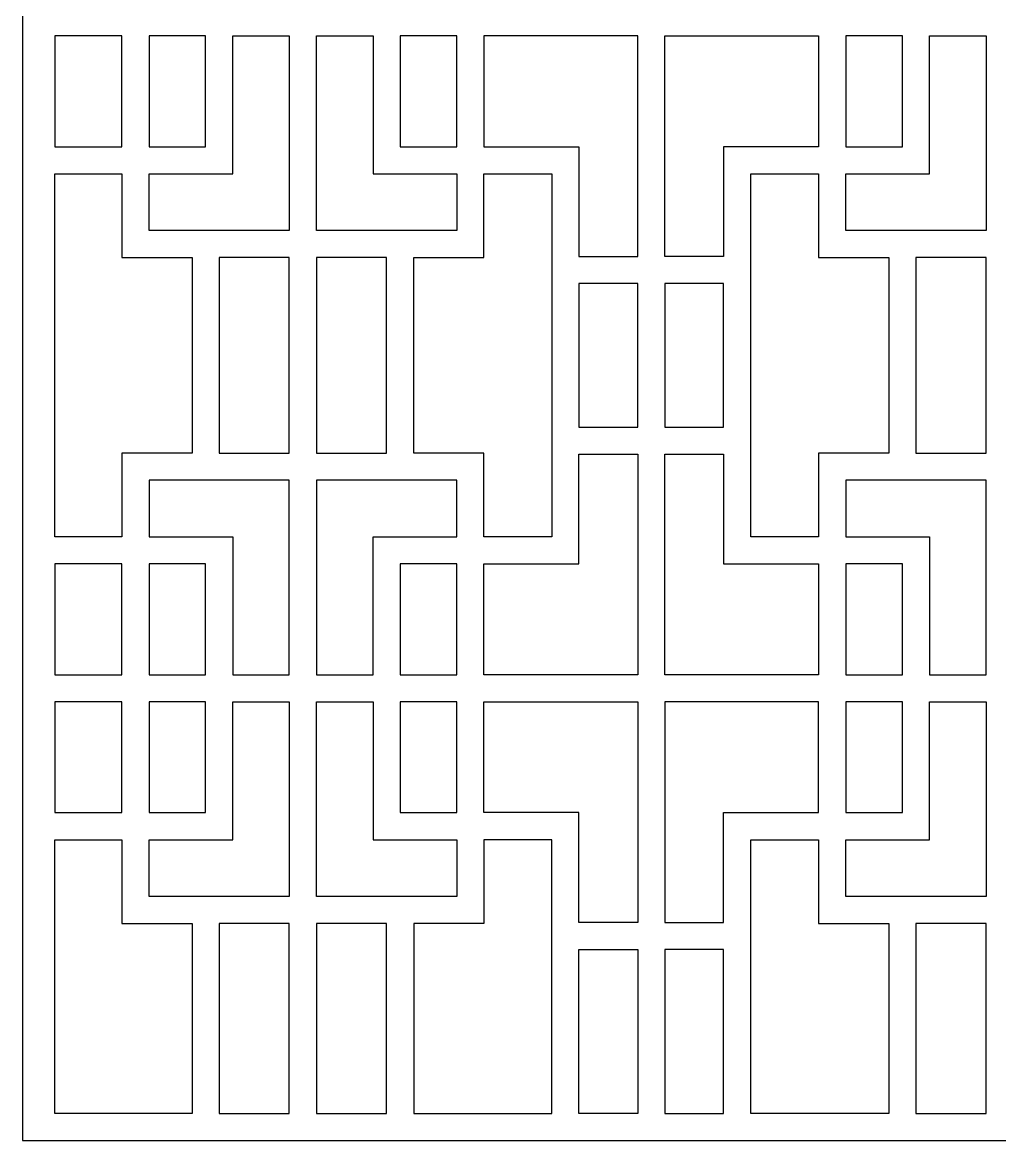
# Model space of a CAD drawing. Header units: centimetres. Extents: x 9.29 to 16.61, y -0.15 to 9.
# Drawn here: x 9.29 to 12.951, y -0.153 to 4.038 of the extents above; entities that cross this region are included whole.
import ezdxf

# ---------------------------------------------------------------- set-up
doc = ezdxf.new("R2010")
doc.units = ezdxf.units.CM
doc.header["$MEASUREMENT"] = 0
doc.layers.add('layer 1', color=7, linetype='Continuous')

msp = doc.modelspace()

# ---------------------------------------------------------------- linework, layer by layer
at = {"layer": 'layer 1', "color": 250, "lineweight": 30}
for points, knots in [([(9.28963, -0.15265), (9.28963, -0.15265), (9.28963, -0.15265), (9.28963, -0.15265), (9.28963, -0.15265), (9.28963, -0.15265), (9.28963, 9.00077), (9.28963, 9.00077), (9.28963, 9.00077), (9.28963, 9.00077), (16.61236, 9.00077), (16.61236, 9.00077), (16.61236, 9.00077), (16.61236, 9.00077), (16.61236, -0.15265), (16.61236, -0.15265), (16.61236, -0.15265), (16.61236, -0.15265), (9.28963, -0.15265), (9.28963, -0.15265), (9.28963, -0.15265), (9.28963, -0.15265), (9.28963, -0.15265), (9.28963, -0.15265)], [0, 0, 0, 0, 0.1428571, 0.1428571, 0.1428571, 0.1428571, 0.2857143, 0.2857143, 0.2857143, 0.2857143, 0.4285714, 0.4285714, 0.4285714, 0.4285714, 0.5714286, 0.5714286, 0.5714286, 0.5714286, 0.7142857, 0.7142857, 0.7142857, 0.7142857, 1, 1, 1, 1]), ([(9.41168, 3.98673), (9.41168, 3.98673), (9.66255, 3.98673), (9.66255, 3.98673), (9.66255, 3.98673), (9.66255, 3.98673), (9.66255, 3.57143), (9.66255, 3.57143), (9.66255, 3.57143), (9.66255, 3.57143), (9.41168, 3.57143), (9.41168, 3.57143), (9.41168, 3.57143), (9.41168, 3.57143), (9.41168, 3.98673), (9.41168, 3.98673)], [0, 0, 0, 0, 0.2, 0.2, 0.2, 0.2, 0.4, 0.4, 0.4, 0.4, 0.6, 0.6, 0.6, 0.6, 1, 1, 1, 1]), ([(9.76425, 3.98673), (9.76425, 3.98673), (9.97614, 3.98673), (9.97614, 3.98673), (9.97614, 3.98673), (9.97614, 3.98673), (9.97614, 3.57143), (9.97614, 3.57143), (9.97614, 3.57143), (9.97614, 3.57143), (9.76425, 3.57143), (9.76425, 3.57143), (9.76425, 3.57143), (9.76425, 3.57143), (9.76425, 3.98673), (9.76425, 3.98673), (9.76425, 3.98673), (9.76425, 3.98673), (9.76425, 3.98673), (9.76425, 3.98673)], [0, 0, 0, 0, 0.1666667, 0.1666667, 0.1666667, 0.1666667, 0.3333333, 0.3333333, 0.3333333, 0.3333333, 0.5, 0.5, 0.5, 0.5, 0.6666667, 0.6666667, 0.6666667, 0.6666667, 1, 1, 1, 1]), ([(10.07784, 3.46973), (10.07784, 3.46973), (9.76425, 3.46973), (9.76425, 3.46973), (9.76425, 3.46973), (9.76425, 3.46973), (9.76425, 3.25784), (9.76425, 3.25784), (9.76425, 3.25784), (9.76425, 3.25784), (10.28973, 3.25784), (10.28973, 3.25784), (10.28973, 3.25784), (10.28973, 3.25784), (10.28973, 3.98673), (10.28973, 3.98673), (10.28973, 3.98673), (10.28973, 3.98673), (10.07784, 3.98673), (10.07784, 3.98673), (10.07784, 3.98673), (10.07784, 3.98673), (10.07784, 3.46973), (10.07784, 3.46973)], [0, 0, 0, 0, 0.1428571, 0.1428571, 0.1428571, 0.1428571, 0.2857143, 0.2857143, 0.2857143, 0.2857143, 0.4285714, 0.4285714, 0.4285714, 0.4285714, 0.5714286, 0.5714286, 0.5714286, 0.5714286, 0.7142857, 0.7142857, 0.7142857, 0.7142857, 1, 1, 1, 1]), ([(10.9169, 3.46973), (10.9169, 3.46973), (10.60331, 3.46973), (10.60331, 3.46973), (10.60331, 3.46973), (10.60331, 3.46973), (10.60331, 3.98673), (10.60331, 3.98673), (10.60331, 3.98673), (10.60331, 3.98673), (10.39143, 3.98673), (10.39143, 3.98673), (10.39143, 3.98673), (10.39143, 3.98673), (10.39143, 3.25784), (10.39143, 3.25784), (10.39143, 3.25784), (10.39143, 3.25784), (10.9169, 3.25784), (10.9169, 3.25784), (10.9169, 3.25784), (10.9169, 3.25784), (10.9169, 3.46973), (10.9169, 3.46973), (10.9169, 3.46973), (10.9169, 3.46973), (10.9169, 3.46973), (10.9169, 3.46973)], [0, 0, 0, 0, 0.125, 0.125, 0.125, 0.125, 0.25, 0.25, 0.25, 0.25, 0.375, 0.375, 0.375, 0.375, 0.5, 0.5, 0.5, 0.5, 0.625, 0.625, 0.625, 0.625, 0.75, 0.75, 0.75, 0.75, 1, 1, 1, 1]), ([(10.70502, 3.98673), (10.70502, 3.98673), (10.9169, 3.98673), (10.9169, 3.98673), (10.9169, 3.98673), (10.9169, 3.98673), (10.9169, 3.57143), (10.9169, 3.57143), (10.9169, 3.57143), (10.9169, 3.57143), (10.70502, 3.57143), (10.70502, 3.57143), (10.70502, 3.57143), (10.70502, 3.57143), (10.70502, 3.98673), (10.70502, 3.98673), (10.70502, 3.98673), (10.70502, 3.98673), (10.70502, 3.98673), (10.70502, 3.98673)], [0, 0, 0, 0, 0.1666667, 0.1666667, 0.1666667, 0.1666667, 0.3333333, 0.3333333, 0.3333333, 0.3333333, 0.5, 0.5, 0.5, 0.5, 0.6666667, 0.6666667, 0.6666667, 0.6666667, 1, 1, 1, 1]), ([(11.59493, 3.16038), (11.59493, 3.16038), (11.37457, 3.16038), (11.37457, 3.16038), (11.37457, 3.16038), (11.37457, 3.16038), (11.37457, 3.57143), (11.37457, 3.57143), (11.37457, 3.57143), (11.37457, 3.57143), (11.01861, 3.57143), (11.01861, 3.57143), (11.01861, 3.57143), (11.01861, 3.57143), (11.01861, 3.98673), (11.01861, 3.98673), (11.01861, 3.98673), (11.01861, 3.98673), (11.59493, 3.98673), (11.59493, 3.98673), (11.59493, 3.98673), (11.59493, 3.98673), (11.59493, 3.16038), (11.59493, 3.16038), (11.59493, 3.16038), (11.59493, 3.16038), (11.59493, 3.16038), (11.59493, 3.16038)], [0, 0, 0, 0, 0.125, 0.125, 0.125, 0.125, 0.25, 0.25, 0.25, 0.25, 0.375, 0.375, 0.375, 0.375, 0.5, 0.5, 0.5, 0.5, 0.625, 0.625, 0.625, 0.625, 0.75, 0.75, 0.75, 0.75, 1, 1, 1, 1]), ([(11.69664, 3.98673), (11.69664, 3.98673), (11.69664, 3.16038), (11.69664, 3.16038), (11.69664, 3.16038), (11.69664, 3.16038), (11.917, 3.16038), (11.917, 3.16038), (11.917, 3.16038), (11.917, 3.16038), (11.917, 3.57143), (11.917, 3.57143), (11.917, 3.57143), (11.917, 3.57143), (12.27297, 3.57143), (12.27297, 3.57143), (12.27297, 3.57143), (12.27297, 3.57143), (12.27297, 3.98673), (12.27297, 3.98673), (12.27297, 3.98673), (12.27297, 3.98673), (11.69664, 3.98673), (11.69664, 3.98673), (11.69664, 3.98673), (11.69664, 3.98673), (11.69664, 3.98673), (11.69664, 3.98673)], [0, 0, 0, 0, 0.125, 0.125, 0.125, 0.125, 0.25, 0.25, 0.25, 0.25, 0.375, 0.375, 0.375, 0.375, 0.5, 0.5, 0.5, 0.5, 0.625, 0.625, 0.625, 0.625, 0.75, 0.75, 0.75, 0.75, 1, 1, 1, 1]), ([(12.37467, 3.98673), (12.37467, 3.98673), (12.58656, 3.98673), (12.58656, 3.98673), (12.58656, 3.98673), (12.58656, 3.98673), (12.58656, 3.57143), (12.58656, 3.57143), (12.58656, 3.57143), (12.58656, 3.57143), (12.37467, 3.57143), (12.37467, 3.57143), (12.37467, 3.57143), (12.37467, 3.57143), (12.37467, 3.98673), (12.37467, 3.98673), (12.37467, 3.98673), (12.37467, 3.98673), (12.37467, 3.98673), (12.37467, 3.98673)], [0, 0, 0, 0, 0.1666667, 0.1666667, 0.1666667, 0.1666667, 0.3333333, 0.3333333, 0.3333333, 0.3333333, 0.5, 0.5, 0.5, 0.5, 0.6666667, 0.6666667, 0.6666667, 0.6666667, 1, 1, 1, 1]), ([(12.68826, 3.46973), (12.68826, 3.46973), (12.37467, 3.46973), (12.37467, 3.46973), (12.37467, 3.46973), (12.37467, 3.46973), (12.37467, 3.25784), (12.37467, 3.25784), (12.37467, 3.25784), (12.37467, 3.25784), (12.90014, 3.25784), (12.90014, 3.25784), (12.90014, 3.25784), (12.90014, 3.25784), (12.90014, 3.98673), (12.90014, 3.98673), (12.90014, 3.98673), (12.90014, 3.98673), (12.68826, 3.98673), (12.68826, 3.98673), (12.68826, 3.98673), (12.68826, 3.98673), (12.68826, 3.46973), (12.68826, 3.46973), (12.68826, 3.46973), (12.68826, 3.46973), (12.68826, 3.46973), (12.68826, 3.46973)], [0, 0, 0, 0, 0.125, 0.125, 0.125, 0.125, 0.25, 0.25, 0.25, 0.25, 0.375, 0.375, 0.375, 0.375, 0.5, 0.5, 0.5, 0.5, 0.625, 0.625, 0.625, 0.625, 0.75, 0.75, 0.75, 0.75, 1, 1, 1, 1]), ([(9.66255, 3.46973), (9.66255, 3.46973), (9.41168, 3.46973), (9.41168, 3.46973), (9.41168, 3.46973), (9.41168, 3.46973), (9.41168, 2.11028), (9.41168, 2.11028), (9.41168, 2.11028), (9.41168, 2.11028), (9.66255, 2.11028), (9.66255, 2.11028), (9.66255, 2.11028), (9.66255, 2.11028), (9.66255, 2.42387), (9.66255, 2.42387), (9.66255, 2.42387), (9.66255, 2.42387), (9.92528, 2.42387), (9.92528, 2.42387), (9.92528, 2.42387), (9.92528, 2.42387), (9.92528, 3.15614), (9.92528, 3.15614), (9.92528, 3.15614), (9.92528, 3.15614), (9.66255, 3.15614), (9.66255, 3.15614), (9.66255, 3.15614), (9.66255, 3.15614), (9.66255, 3.46973), (9.66255, 3.46973)], [0, 0, 0, 0, 0.1111111, 0.1111111, 0.1111111, 0.1111111, 0.2222222, 0.2222222, 0.2222222, 0.2222222, 0.3333333, 0.3333333, 0.3333333, 0.3333333, 0.4444444, 0.4444444, 0.4444444, 0.4444444, 0.5555556, 0.5555556, 0.5555556, 0.5555556, 0.6666667, 0.6666667, 0.6666667, 0.6666667, 0.7777778, 0.7777778, 0.7777778, 0.7777778, 1, 1, 1, 1]), ([(11.01861, 3.15614), (11.01861, 3.15614), (10.75587, 3.15614), (10.75587, 3.15614), (10.75587, 3.15614), (10.75587, 3.15614), (10.75587, 2.42387), (10.75587, 2.42387), (10.75587, 2.42387), (10.75587, 2.42387), (11.01861, 2.42387), (11.01861, 2.42387), (11.01861, 2.42387), (11.01861, 2.42387), (11.01861, 2.11028), (11.01861, 2.11028), (11.01861, 2.11028), (11.01861, 2.11028), (11.27287, 2.11028), (11.27287, 2.11028), (11.27287, 2.11028), (11.27287, 2.11028), (11.27287, 3.46973), (11.27287, 3.46973), (11.27287, 3.46973), (11.27287, 3.46973), (11.01861, 3.46973), (11.01861, 3.46973), (11.01861, 3.46973), (11.01861, 3.46973), (11.01861, 3.15614), (11.01861, 3.15614)], [0, 0, 0, 0, 0.1111111, 0.1111111, 0.1111111, 0.1111111, 0.2222222, 0.2222222, 0.2222222, 0.2222222, 0.3333333, 0.3333333, 0.3333333, 0.3333333, 0.4444444, 0.4444444, 0.4444444, 0.4444444, 0.5555556, 0.5555556, 0.5555556, 0.5555556, 0.6666667, 0.6666667, 0.6666667, 0.6666667, 0.7777778, 0.7777778, 0.7777778, 0.7777778, 1, 1, 1, 1]), ([(12.0187, 3.46973), (12.0187, 3.46973), (12.0187, 2.11028), (12.0187, 2.11028), (12.0187, 2.11028), (12.0187, 2.11028), (12.27297, 2.11028), (12.27297, 2.11028), (12.27297, 2.11028), (12.27297, 2.11028), (12.27297, 2.42387), (12.27297, 2.42387), (12.27297, 2.42387), (12.27297, 2.42387), (12.5357, 2.42387), (12.5357, 2.42387), (12.5357, 2.42387), (12.5357, 2.42387), (12.5357, 3.15614), (12.5357, 3.15614), (12.5357, 3.15614), (12.5357, 3.15614), (12.27297, 3.15614), (12.27297, 3.15614), (12.27297, 3.15614), (12.27297, 3.15614), (12.27297, 3.46973), (12.27297, 3.46973), (12.27297, 3.46973), (12.27297, 3.46973), (12.0187, 3.46973), (12.0187, 3.46973), (12.0187, 3.46973), (12.0187, 3.46973), (12.0187, 3.46973), (12.0187, 3.46973)], [0, 0, 0, 0, 0.1, 0.1, 0.1, 0.1, 0.2, 0.2, 0.2, 0.2, 0.3, 0.3, 0.3, 0.3, 0.4, 0.4, 0.4, 0.4, 0.5, 0.5, 0.5, 0.5, 0.6, 0.6, 0.6, 0.6, 0.7, 0.7, 0.7, 0.7, 0.8, 0.8, 0.8, 0.8, 1, 1, 1, 1]), ([(10.02699, 3.15614), (10.02699, 3.15614), (10.28973, 3.15614), (10.28973, 3.15614), (10.28973, 3.15614), (10.28973, 3.15614), (10.28973, 2.42387), (10.28973, 2.42387), (10.28973, 2.42387), (10.28973, 2.42387), (10.02699, 2.42387), (10.02699, 2.42387), (10.02699, 2.42387), (10.02699, 2.42387), (10.02699, 3.15614), (10.02699, 3.15614)], [0, 0, 0, 0, 0.2, 0.2, 0.2, 0.2, 0.4, 0.4, 0.4, 0.4, 0.6, 0.6, 0.6, 0.6, 1, 1, 1, 1]), ([(10.39143, 3.15614), (10.39143, 3.15614), (10.65417, 3.15614), (10.65417, 3.15614), (10.65417, 3.15614), (10.65417, 3.15614), (10.65417, 2.42387), (10.65417, 2.42387), (10.65417, 2.42387), (10.65417, 2.42387), (10.39143, 2.42387), (10.39143, 2.42387), (10.39143, 2.42387), (10.39143, 2.42387), (10.39143, 3.15614), (10.39143, 3.15614), (10.39143, 3.15614), (10.39143, 3.15614), (10.39143, 3.15614), (10.39143, 3.15614)], [0, 0, 0, 0, 0.1666667, 0.1666667, 0.1666667, 0.1666667, 0.3333333, 0.3333333, 0.3333333, 0.3333333, 0.5, 0.5, 0.5, 0.5, 0.6666667, 0.6666667, 0.6666667, 0.6666667, 1, 1, 1, 1]), ([(12.63741, 3.15614), (12.63741, 3.15614), (12.90014, 3.15614), (12.90014, 3.15614), (12.90014, 3.15614), (12.90014, 3.15614), (12.90014, 2.42387), (12.90014, 2.42387), (12.90014, 2.42387), (12.90014, 2.42387), (12.63741, 2.42387), (12.63741, 2.42387), (12.63741, 2.42387), (12.63741, 2.42387), (12.63741, 3.15614), (12.63741, 3.15614), (12.63741, 3.15614), (12.63741, 3.15614), (12.63741, 3.15614), (12.63741, 3.15614)], [0, 0, 0, 0, 0.1666667, 0.1666667, 0.1666667, 0.1666667, 0.3333333, 0.3333333, 0.3333333, 0.3333333, 0.5, 0.5, 0.5, 0.5, 0.6666667, 0.6666667, 0.6666667, 0.6666667, 1, 1, 1, 1]), ([(11.37457, 3.05867), (11.37457, 3.05867), (11.59493, 3.05867), (11.59493, 3.05867), (11.59493, 3.05867), (11.59493, 3.05867), (11.59493, 2.52133), (11.59493, 2.52133), (11.59493, 2.52133), (11.59493, 2.52133), (11.37457, 2.52133), (11.37457, 2.52133), (11.37457, 2.52133), (11.37457, 2.52133), (11.37457, 3.05867), (11.37457, 3.05867)], [0, 0, 0, 0, 0.2, 0.2, 0.2, 0.2, 0.4, 0.4, 0.4, 0.4, 0.6, 0.6, 0.6, 0.6, 1, 1, 1, 1]), ([(11.69664, 3.05867), (11.69664, 3.05867), (11.917, 3.05867), (11.917, 3.05867), (11.917, 3.05867), (11.917, 3.05867), (11.917, 2.52133), (11.917, 2.52133), (11.917, 2.52133), (11.917, 2.52133), (11.69664, 2.52133), (11.69664, 2.52133), (11.69664, 2.52133), (11.69664, 2.52133), (11.69664, 3.05867), (11.69664, 3.05867), (11.69664, 3.05867), (11.69664, 3.05867), (11.69664, 3.05867), (11.69664, 3.05867)], [0, 0, 0, 0, 0.1666667, 0.1666667, 0.1666667, 0.1666667, 0.3333333, 0.3333333, 0.3333333, 0.3333333, 0.5, 0.5, 0.5, 0.5, 0.6666667, 0.6666667, 0.6666667, 0.6666667, 1, 1, 1, 1]), ([(11.01861, 1.59328), (11.01861, 1.59328), (11.59493, 1.59328), (11.59493, 1.59328), (11.59493, 1.59328), (11.59493, 1.59328), (11.59493, 2.41963), (11.59493, 2.41963), (11.59493, 2.41963), (11.59493, 2.41963), (11.37457, 2.41963), (11.37457, 2.41963), (11.37457, 2.41963), (11.37457, 2.41963), (11.37457, 2.00857), (11.37457, 2.00857), (11.37457, 2.00857), (11.37457, 2.00857), (11.01861, 2.00857), (11.01861, 2.00857), (11.01861, 2.00857), (11.01861, 2.00857), (11.01861, 1.59328), (11.01861, 1.59328)], [0, 0, 0, 0, 0.1428571, 0.1428571, 0.1428571, 0.1428571, 0.2857143, 0.2857143, 0.2857143, 0.2857143, 0.4285714, 0.4285714, 0.4285714, 0.4285714, 0.5714286, 0.5714286, 0.5714286, 0.5714286, 0.7142857, 0.7142857, 0.7142857, 0.7142857, 1, 1, 1, 1]), ([(11.69664, 2.41963), (11.69664, 2.41963), (11.69664, 1.59328), (11.69664, 1.59328), (11.69664, 1.59328), (11.69664, 1.59328), (12.27297, 1.59328), (12.27297, 1.59328), (12.27297, 1.59328), (12.27297, 1.59328), (12.27297, 2.00857), (12.27297, 2.00857), (12.27297, 2.00857), (12.27297, 2.00857), (11.917, 2.00857), (11.917, 2.00857), (11.917, 2.00857), (11.917, 2.00857), (11.917, 2.41963), (11.917, 2.41963), (11.917, 2.41963), (11.917, 2.41963), (11.69664, 2.41963), (11.69664, 2.41963), (11.69664, 2.41963), (11.69664, 2.41963), (11.69664, 2.41963), (11.69664, 2.41963)], [0, 0, 0, 0, 0.125, 0.125, 0.125, 0.125, 0.25, 0.25, 0.25, 0.25, 0.375, 0.375, 0.375, 0.375, 0.5, 0.5, 0.5, 0.5, 0.625, 0.625, 0.625, 0.625, 0.75, 0.75, 0.75, 0.75, 1, 1, 1, 1]), ([(10.07784, 2.11028), (10.07784, 2.11028), (9.76425, 2.11028), (9.76425, 2.11028), (9.76425, 2.11028), (9.76425, 2.11028), (9.76425, 2.32216), (9.76425, 2.32216), (9.76425, 2.32216), (9.76425, 2.32216), (10.28973, 2.32216), (10.28973, 2.32216), (10.28973, 2.32216), (10.28973, 2.32216), (10.28973, 1.59328), (10.28973, 1.59328), (10.28973, 1.59328), (10.28973, 1.59328), (10.07784, 1.59328), (10.07784, 1.59328), (10.07784, 1.59328), (10.07784, 1.59328), (10.07784, 2.11028), (10.07784, 2.11028)], [0, 0, 0, 0, 0.1428571, 0.1428571, 0.1428571, 0.1428571, 0.2857143, 0.2857143, 0.2857143, 0.2857143, 0.4285714, 0.4285714, 0.4285714, 0.4285714, 0.5714286, 0.5714286, 0.5714286, 0.5714286, 0.7142857, 0.7142857, 0.7142857, 0.7142857, 1, 1, 1, 1]), ([(10.9169, 2.11028), (10.9169, 2.11028), (10.60331, 2.11028), (10.60331, 2.11028), (10.60331, 2.11028), (10.60331, 2.11028), (10.60331, 1.59328), (10.60331, 1.59328), (10.60331, 1.59328), (10.60331, 1.59328), (10.39143, 1.59328), (10.39143, 1.59328), (10.39143, 1.59328), (10.39143, 1.59328), (10.39143, 2.32216), (10.39143, 2.32216), (10.39143, 2.32216), (10.39143, 2.32216), (10.9169, 2.32216), (10.9169, 2.32216), (10.9169, 2.32216), (10.9169, 2.32216), (10.9169, 2.11028), (10.9169, 2.11028), (10.9169, 2.11028), (10.9169, 2.11028), (10.9169, 2.11028), (10.9169, 2.11028)], [0, 0, 0, 0, 0.125, 0.125, 0.125, 0.125, 0.25, 0.25, 0.25, 0.25, 0.375, 0.375, 0.375, 0.375, 0.5, 0.5, 0.5, 0.5, 0.625, 0.625, 0.625, 0.625, 0.75, 0.75, 0.75, 0.75, 1, 1, 1, 1]), ([(12.68826, 2.11028), (12.68826, 2.11028), (12.37467, 2.11028), (12.37467, 2.11028), (12.37467, 2.11028), (12.37467, 2.11028), (12.37467, 2.32216), (12.37467, 2.32216), (12.37467, 2.32216), (12.37467, 2.32216), (12.90014, 2.32216), (12.90014, 2.32216), (12.90014, 2.32216), (12.90014, 2.32216), (12.90014, 1.59328), (12.90014, 1.59328), (12.90014, 1.59328), (12.90014, 1.59328), (12.68826, 1.59328), (12.68826, 1.59328), (12.68826, 1.59328), (12.68826, 1.59328), (12.68826, 2.11028), (12.68826, 2.11028), (12.68826, 2.11028), (12.68826, 2.11028), (12.68826, 2.11028), (12.68826, 2.11028)], [0, 0, 0, 0, 0.125, 0.125, 0.125, 0.125, 0.25, 0.25, 0.25, 0.25, 0.375, 0.375, 0.375, 0.375, 0.5, 0.5, 0.5, 0.5, 0.625, 0.625, 0.625, 0.625, 0.75, 0.75, 0.75, 0.75, 1, 1, 1, 1]), ([(9.41168, 2.00857), (9.41168, 2.00857), (9.66255, 2.00857), (9.66255, 2.00857), (9.66255, 2.00857), (9.66255, 2.00857), (9.66255, 1.59328), (9.66255, 1.59328), (9.66255, 1.59328), (9.66255, 1.59328), (9.41168, 1.59328), (9.41168, 1.59328), (9.41168, 1.59328), (9.41168, 1.59328), (9.41168, 2.00857), (9.41168, 2.00857), (9.41168, 2.00857), (9.41168, 2.00857), (9.41168, 2.00857), (9.41168, 2.00857)], [0, 0, 0, 0, 0.1666667, 0.1666667, 0.1666667, 0.1666667, 0.3333333, 0.3333333, 0.3333333, 0.3333333, 0.5, 0.5, 0.5, 0.5, 0.6666667, 0.6666667, 0.6666667, 0.6666667, 1, 1, 1, 1]), ([(9.76425, 2.00857), (9.76425, 2.00857), (9.97614, 2.00857), (9.97614, 2.00857), (9.97614, 2.00857), (9.97614, 2.00857), (9.97614, 1.59328), (9.97614, 1.59328), (9.97614, 1.59328), (9.97614, 1.59328), (9.76425, 1.59328), (9.76425, 1.59328), (9.76425, 1.59328), (9.76425, 1.59328), (9.76425, 2.00857), (9.76425, 2.00857), (9.76425, 2.00857), (9.76425, 2.00857), (9.76425, 2.00857), (9.76425, 2.00857)], [0, 0, 0, 0, 0.1666667, 0.1666667, 0.1666667, 0.1666667, 0.3333333, 0.3333333, 0.3333333, 0.3333333, 0.5, 0.5, 0.5, 0.5, 0.6666667, 0.6666667, 0.6666667, 0.6666667, 1, 1, 1, 1]), ([(10.70502, 2.00857), (10.70502, 2.00857), (10.9169, 2.00857), (10.9169, 2.00857), (10.9169, 2.00857), (10.9169, 2.00857), (10.9169, 1.59328), (10.9169, 1.59328), (10.9169, 1.59328), (10.9169, 1.59328), (10.70502, 1.59328), (10.70502, 1.59328), (10.70502, 1.59328), (10.70502, 1.59328), (10.70502, 2.00857), (10.70502, 2.00857), (10.70502, 2.00857), (10.70502, 2.00857), (10.70502, 2.00857), (10.70502, 2.00857)], [0, 0, 0, 0, 0.1666667, 0.1666667, 0.1666667, 0.1666667, 0.3333333, 0.3333333, 0.3333333, 0.3333333, 0.5, 0.5, 0.5, 0.5, 0.6666667, 0.6666667, 0.6666667, 0.6666667, 1, 1, 1, 1]), ([(12.37467, 2.00857), (12.37467, 2.00857), (12.58656, 2.00857), (12.58656, 2.00857), (12.58656, 2.00857), (12.58656, 2.00857), (12.58656, 1.59328), (12.58656, 1.59328), (12.58656, 1.59328), (12.58656, 1.59328), (12.37467, 1.59328), (12.37467, 1.59328), (12.37467, 1.59328), (12.37467, 1.59328), (12.37467, 2.00857), (12.37467, 2.00857), (12.37467, 2.00857), (12.37467, 2.00857), (12.37467, 2.00857), (12.37467, 2.00857)], [0, 0, 0, 0, 0.1666667, 0.1666667, 0.1666667, 0.1666667, 0.3333333, 0.3333333, 0.3333333, 0.3333333, 0.5, 0.5, 0.5, 0.5, 0.6666667, 0.6666667, 0.6666667, 0.6666667, 1, 1, 1, 1]), ([(9.41168, 1.49157), (9.41168, 1.49157), (9.66255, 1.49157), (9.66255, 1.49157), (9.66255, 1.49157), (9.66255, 1.49157), (9.66255, 1.07628), (9.66255, 1.07628), (9.66255, 1.07628), (9.66255, 1.07628), (9.41168, 1.07628), (9.41168, 1.07628), (9.41168, 1.07628), (9.41168, 1.07628), (9.41168, 1.49157), (9.41168, 1.49157), (9.41168, 1.49157), (9.41168, 1.49157), (9.41168, 1.49157), (9.41168, 1.49157)], [0, 0, 0, 0, 0.1666667, 0.1666667, 0.1666667, 0.1666667, 0.3333333, 0.3333333, 0.3333333, 0.3333333, 0.5, 0.5, 0.5, 0.5, 0.6666667, 0.6666667, 0.6666667, 0.6666667, 1, 1, 1, 1]), ([(9.76425, 1.49157), (9.76425, 1.49157), (9.97614, 1.49157), (9.97614, 1.49157), (9.97614, 1.49157), (9.97614, 1.49157), (9.97614, 1.07628), (9.97614, 1.07628), (9.97614, 1.07628), (9.97614, 1.07628), (9.76425, 1.07628), (9.76425, 1.07628), (9.76425, 1.07628), (9.76425, 1.07628), (9.76425, 1.49157), (9.76425, 1.49157), (9.76425, 1.49157), (9.76425, 1.49157), (9.76425, 1.49157), (9.76425, 1.49157)], [0, 0, 0, 0, 0.1666667, 0.1666667, 0.1666667, 0.1666667, 0.3333333, 0.3333333, 0.3333333, 0.3333333, 0.5, 0.5, 0.5, 0.5, 0.6666667, 0.6666667, 0.6666667, 0.6666667, 1, 1, 1, 1]), ([(10.07784, 0.97457), (10.07784, 0.97457), (9.76425, 0.97457), (9.76425, 0.97457), (9.76425, 0.97457), (9.76425, 0.97457), (9.76425, 0.76269), (9.76425, 0.76269), (9.76425, 0.76269), (9.76425, 0.76269), (10.28973, 0.76269), (10.28973, 0.76269), (10.28973, 0.76269), (10.28973, 0.76269), (10.28973, 1.49157), (10.28973, 1.49157), (10.28973, 1.49157), (10.28973, 1.49157), (10.07784, 1.49157), (10.07784, 1.49157), (10.07784, 1.49157), (10.07784, 1.49157), (10.07784, 0.97457), (10.07784, 0.97457), (10.07784, 0.97457), (10.07784, 0.97457), (10.07784, 0.97457), (10.07784, 0.97457)], [0, 0, 0, 0, 0.125, 0.125, 0.125, 0.125, 0.25, 0.25, 0.25, 0.25, 0.375, 0.375, 0.375, 0.375, 0.5, 0.5, 0.5, 0.5, 0.625, 0.625, 0.625, 0.625, 0.75, 0.75, 0.75, 0.75, 1, 1, 1, 1]), ([(10.9169, 0.97457), (10.9169, 0.97457), (10.60331, 0.97457), (10.60331, 0.97457), (10.60331, 0.97457), (10.60331, 0.97457), (10.60331, 1.49157), (10.60331, 1.49157), (10.60331, 1.49157), (10.60331, 1.49157), (10.39143, 1.49157), (10.39143, 1.49157), (10.39143, 1.49157), (10.39143, 1.49157), (10.39143, 0.76269), (10.39143, 0.76269), (10.39143, 0.76269), (10.39143, 0.76269), (10.9169, 0.76269), (10.9169, 0.76269), (10.9169, 0.76269), (10.9169, 0.76269), (10.9169, 0.97457), (10.9169, 0.97457), (10.9169, 0.97457), (10.9169, 0.97457), (10.9169, 0.97457), (10.9169, 0.97457)], [0, 0, 0, 0, 0.125, 0.125, 0.125, 0.125, 0.25, 0.25, 0.25, 0.25, 0.375, 0.375, 0.375, 0.375, 0.5, 0.5, 0.5, 0.5, 0.625, 0.625, 0.625, 0.625, 0.75, 0.75, 0.75, 0.75, 1, 1, 1, 1]), ([(10.70502, 1.49157), (10.70502, 1.49157), (10.9169, 1.49157), (10.9169, 1.49157), (10.9169, 1.49157), (10.9169, 1.49157), (10.9169, 1.07628), (10.9169, 1.07628), (10.9169, 1.07628), (10.9169, 1.07628), (10.70502, 1.07628), (10.70502, 1.07628), (10.70502, 1.07628), (10.70502, 1.07628), (10.70502, 1.49157), (10.70502, 1.49157), (10.70502, 1.49157), (10.70502, 1.49157), (10.70502, 1.49157), (10.70502, 1.49157)], [0, 0, 0, 0, 0.1666667, 0.1666667, 0.1666667, 0.1666667, 0.3333333, 0.3333333, 0.3333333, 0.3333333, 0.5, 0.5, 0.5, 0.5, 0.6666667, 0.6666667, 0.6666667, 0.6666667, 1, 1, 1, 1]), ([(11.37457, 0.66522), (11.37457, 0.66522), (11.59493, 0.66522), (11.59493, 0.66522), (11.59493, 0.66522), (11.59493, 0.66522), (11.59493, 1.49157), (11.59493, 1.49157), (11.59493, 1.49157), (11.59493, 1.49157), (11.01861, 1.49157), (11.01861, 1.49157), (11.01861, 1.49157), (11.01861, 1.49157), (11.01861, 1.07628), (11.01861, 1.07628), (11.01861, 1.07628), (11.01861, 1.07628), (11.37457, 1.07628), (11.37457, 1.07628), (11.37457, 1.07628), (11.37457, 1.07628), (11.37457, 0.66522), (11.37457, 0.66522), (11.37457, 0.66522), (11.37457, 0.66522), (11.37457, 0.66522), (11.37457, 0.66522)], [0, 0, 0, 0, 0.125, 0.125, 0.125, 0.125, 0.25, 0.25, 0.25, 0.25, 0.375, 0.375, 0.375, 0.375, 0.5, 0.5, 0.5, 0.5, 0.625, 0.625, 0.625, 0.625, 0.75, 0.75, 0.75, 0.75, 1, 1, 1, 1]), ([(11.917, 0.66522), (11.917, 0.66522), (11.69664, 0.66522), (11.69664, 0.66522), (11.69664, 0.66522), (11.69664, 0.66522), (11.69664, 1.49157), (11.69664, 1.49157), (11.69664, 1.49157), (11.69664, 1.49157), (12.27297, 1.49157), (12.27297, 1.49157), (12.27297, 1.49157), (12.27297, 1.49157), (12.27297, 1.07628), (12.27297, 1.07628), (12.27297, 1.07628), (12.27297, 1.07628), (11.917, 1.07628), (11.917, 1.07628), (11.917, 1.07628), (11.917, 1.07628), (11.917, 0.66522), (11.917, 0.66522), (11.917, 0.66522), (11.917, 0.66522), (11.917, 0.66522), (11.917, 0.66522)], [0, 0, 0, 0, 0.125, 0.125, 0.125, 0.125, 0.25, 0.25, 0.25, 0.25, 0.375, 0.375, 0.375, 0.375, 0.5, 0.5, 0.5, 0.5, 0.625, 0.625, 0.625, 0.625, 0.75, 0.75, 0.75, 0.75, 1, 1, 1, 1]), ([(12.37467, 1.49157), (12.37467, 1.49157), (12.58656, 1.49157), (12.58656, 1.49157), (12.58656, 1.49157), (12.58656, 1.49157), (12.58656, 1.07628), (12.58656, 1.07628), (12.58656, 1.07628), (12.58656, 1.07628), (12.37467, 1.07628), (12.37467, 1.07628), (12.37467, 1.07628), (12.37467, 1.07628), (12.37467, 1.49157), (12.37467, 1.49157), (12.37467, 1.49157), (12.37467, 1.49157), (12.37467, 1.49157), (12.37467, 1.49157)], [0, 0, 0, 0, 0.1666667, 0.1666667, 0.1666667, 0.1666667, 0.3333333, 0.3333333, 0.3333333, 0.3333333, 0.5, 0.5, 0.5, 0.5, 0.6666667, 0.6666667, 0.6666667, 0.6666667, 1, 1, 1, 1]), ([(12.68826, 0.97457), (12.68826, 0.97457), (12.37467, 0.97457), (12.37467, 0.97457), (12.37467, 0.97457), (12.37467, 0.97457), (12.37467, 0.76269), (12.37467, 0.76269), (12.37467, 0.76269), (12.37467, 0.76269), (12.90014, 0.76269), (12.90014, 0.76269), (12.90014, 0.76269), (12.90014, 0.76269), (12.90014, 1.49157), (12.90014, 1.49157), (12.90014, 1.49157), (12.90014, 1.49157), (12.68826, 1.49157), (12.68826, 1.49157), (12.68826, 1.49157), (12.68826, 1.49157), (12.68826, 0.97457), (12.68826, 0.97457), (12.68826, 0.97457), (12.68826, 0.97457), (12.68826, 0.97457), (12.68826, 0.97457)], [0, 0, 0, 0, 0.125, 0.125, 0.125, 0.125, 0.25, 0.25, 0.25, 0.25, 0.375, 0.375, 0.375, 0.375, 0.5, 0.5, 0.5, 0.5, 0.625, 0.625, 0.625, 0.625, 0.75, 0.75, 0.75, 0.75, 1, 1, 1, 1]), ([(9.66255, 0.97457), (9.66255, 0.97457), (9.41168, 0.97457), (9.41168, 0.97457), (9.41168, 0.97457), (9.41168, 0.97457), (9.41168, -0.05095), (9.41168, -0.05095), (9.41168, -0.05095), (9.41168, -0.05095), (9.92528, -0.05095), (9.92528, -0.05095), (9.92528, -0.05095), (9.92528, -0.05095), (9.92528, 0.66098), (9.92528, 0.66098), (9.92528, 0.66098), (9.92528, 0.66098), (9.66255, 0.66098), (9.66255, 0.66098), (9.66255, 0.66098), (9.66255, 0.66098), (9.66255, 0.97457), (9.66255, 0.97457), (9.66255, 0.97457), (9.66255, 0.97457), (9.66255, 0.97457), (9.66255, 0.97457)], [0, 0, 0, 0, 0.125, 0.125, 0.125, 0.125, 0.25, 0.25, 0.25, 0.25, 0.375, 0.375, 0.375, 0.375, 0.5, 0.5, 0.5, 0.5, 0.625, 0.625, 0.625, 0.625, 0.75, 0.75, 0.75, 0.75, 1, 1, 1, 1]), ([(10.75597, 0.66098), (10.75597, 0.66098), (11.01861, 0.66098), (11.01861, 0.66098), (11.01861, 0.66098), (11.01861, 0.66098), (11.01861, 0.97457), (11.01861, 0.97457), (11.01861, 0.97457), (11.01861, 0.97457), (11.27287, 0.97457), (11.27287, 0.97457), (11.27287, 0.97457), (11.27287, 0.97457), (11.27287, -0.05095), (11.27287, -0.05095), (11.27287, -0.05095), (11.27287, -0.05095), (10.75587, -0.05095), (10.75587, -0.05095), (10.75587, -0.05095), (10.75587, -0.05095), (10.75597, 0.66098), (10.75597, 0.66098), (10.75597, 0.66098), (10.75597, 0.66098), (10.75597, 0.66098), (10.75597, 0.66098)], [0, 0, 0, 0, 0.125, 0.125, 0.125, 0.125, 0.25, 0.25, 0.25, 0.25, 0.375, 0.375, 0.375, 0.375, 0.5, 0.5, 0.5, 0.5, 0.625, 0.625, 0.625, 0.625, 0.75, 0.75, 0.75, 0.75, 1, 1, 1, 1]), ([(12.0187, 0.97457), (12.0187, 0.97457), (12.0187, -0.05095), (12.0187, -0.05095), (12.0187, -0.05095), (12.0187, -0.05095), (12.5357, -0.05095), (12.5357, -0.05095), (12.5357, -0.05095), (12.5357, -0.05095), (12.5357, 0.66098), (12.5357, 0.66098), (12.5357, 0.66098), (12.5357, 0.66098), (12.27297, 0.66098), (12.27297, 0.66098), (12.27297, 0.66098), (12.27297, 0.66098), (12.27297, 0.97457), (12.27297, 0.97457), (12.27297, 0.97457), (12.27297, 0.97457), (12.0187, 0.97457), (12.0187, 0.97457), (12.0187, 0.97457), (12.0187, 0.97457), (12.0187, 0.97457), (12.0187, 0.97457)], [0, 0, 0, 0, 0.125, 0.125, 0.125, 0.125, 0.25, 0.25, 0.25, 0.25, 0.375, 0.375, 0.375, 0.375, 0.5, 0.5, 0.5, 0.5, 0.625, 0.625, 0.625, 0.625, 0.75, 0.75, 0.75, 0.75, 1, 1, 1, 1]), ([(10.02699, 0.66098), (10.02699, 0.66098), (10.28973, 0.66098), (10.28973, 0.66098), (10.28973, 0.66098), (10.28973, 0.66098), (10.28973, -0.05095), (10.28973, -0.05095), (10.28973, -0.05095), (10.28973, -0.05095), (10.02699, -0.05095), (10.02699, -0.05095), (10.02699, -0.05095), (10.02699, -0.05095), (10.02699, 0.66098), (10.02699, 0.66098), (10.02699, 0.66098), (10.02699, 0.66098), (10.02699, 0.66098), (10.02699, 0.66098)], [0, 0, 0, 0, 0.1666667, 0.1666667, 0.1666667, 0.1666667, 0.3333333, 0.3333333, 0.3333333, 0.3333333, 0.5, 0.5, 0.5, 0.5, 0.6666667, 0.6666667, 0.6666667, 0.6666667, 1, 1, 1, 1]), ([(10.65417, 0.66098), (10.65417, 0.66098), (10.65417, -0.05095), (10.65417, -0.05095), (10.65417, -0.05095), (10.65417, -0.05095), (10.39143, -0.05095), (10.39143, -0.05095), (10.39143, -0.05095), (10.39143, -0.05095), (10.39143, 0.66098), (10.39143, 0.66098), (10.39143, 0.66098), (10.39143, 0.66098), (10.65417, 0.66098), (10.65417, 0.66098), (10.65417, 0.66098), (10.65417, 0.66098), (10.65417, 0.66098), (10.65417, 0.66098)], [0, 0, 0, 0, 0.1666667, 0.1666667, 0.1666667, 0.1666667, 0.3333333, 0.3333333, 0.3333333, 0.3333333, 0.5, 0.5, 0.5, 0.5, 0.6666667, 0.6666667, 0.6666667, 0.6666667, 1, 1, 1, 1]), ([(12.63741, 0.66098), (12.63741, 0.66098), (12.90014, 0.66098), (12.90014, 0.66098), (12.90014, 0.66098), (12.90014, 0.66098), (12.90014, -0.05095), (12.90014, -0.05095), (12.90014, -0.05095), (12.90014, -0.05095), (12.63741, -0.05095), (12.63741, -0.05095), (12.63741, -0.05095), (12.63741, -0.05095), (12.63741, 0.66098), (12.63741, 0.66098), (12.63741, 0.66098), (12.63741, 0.66098), (12.63741, 0.66098), (12.63741, 0.66098)], [0, 0, 0, 0, 0.1666667, 0.1666667, 0.1666667, 0.1666667, 0.3333333, 0.3333333, 0.3333333, 0.3333333, 0.5, 0.5, 0.5, 0.5, 0.6666667, 0.6666667, 0.6666667, 0.6666667, 1, 1, 1, 1]), ([(11.37457, -0.05095), (11.37457, -0.05095), (11.59493, -0.05095), (11.59493, -0.05095), (11.59493, -0.05095), (11.59493, -0.05095), (11.59493, 0.56352), (11.59493, 0.56352), (11.59493, 0.56352), (11.59493, 0.56352), (11.37457, 0.56352), (11.37457, 0.56352), (11.37457, 0.56352), (11.37457, 0.56352), (11.37457, -0.05095), (11.37457, -0.05095), (11.37457, -0.05095), (11.37457, -0.05095), (11.37457, -0.05095), (11.37457, -0.05095)], [0, 0, 0, 0, 0.1666667, 0.1666667, 0.1666667, 0.1666667, 0.3333333, 0.3333333, 0.3333333, 0.3333333, 0.5, 0.5, 0.5, 0.5, 0.6666667, 0.6666667, 0.6666667, 0.6666667, 1, 1, 1, 1]), ([(11.69664, 0.56352), (11.69664, 0.56352), (11.917, 0.56352), (11.917, 0.56352), (11.917, 0.56352), (11.917, 0.56352), (11.917, -0.05095), (11.917, -0.05095), (11.917, -0.05095), (11.917, -0.05095), (11.69664, -0.05095), (11.69664, -0.05095), (11.69664, -0.05095), (11.69664, -0.05095), (11.69664, 0.56352), (11.69664, 0.56352), (11.69664, 0.56352), (11.69664, 0.56352), (11.69664, 0.56352), (11.69664, 0.56352)], [0, 0, 0, 0, 0.1666667, 0.1666667, 0.1666667, 0.1666667, 0.3333333, 0.3333333, 0.3333333, 0.3333333, 0.5, 0.5, 0.5, 0.5, 0.6666667, 0.6666667, 0.6666667, 0.6666667, 1, 1, 1, 1])]:
    msp.add_open_spline(points, degree=3, knots=knots, dxfattribs=at)

doc.saveas('drawing.dxf')
